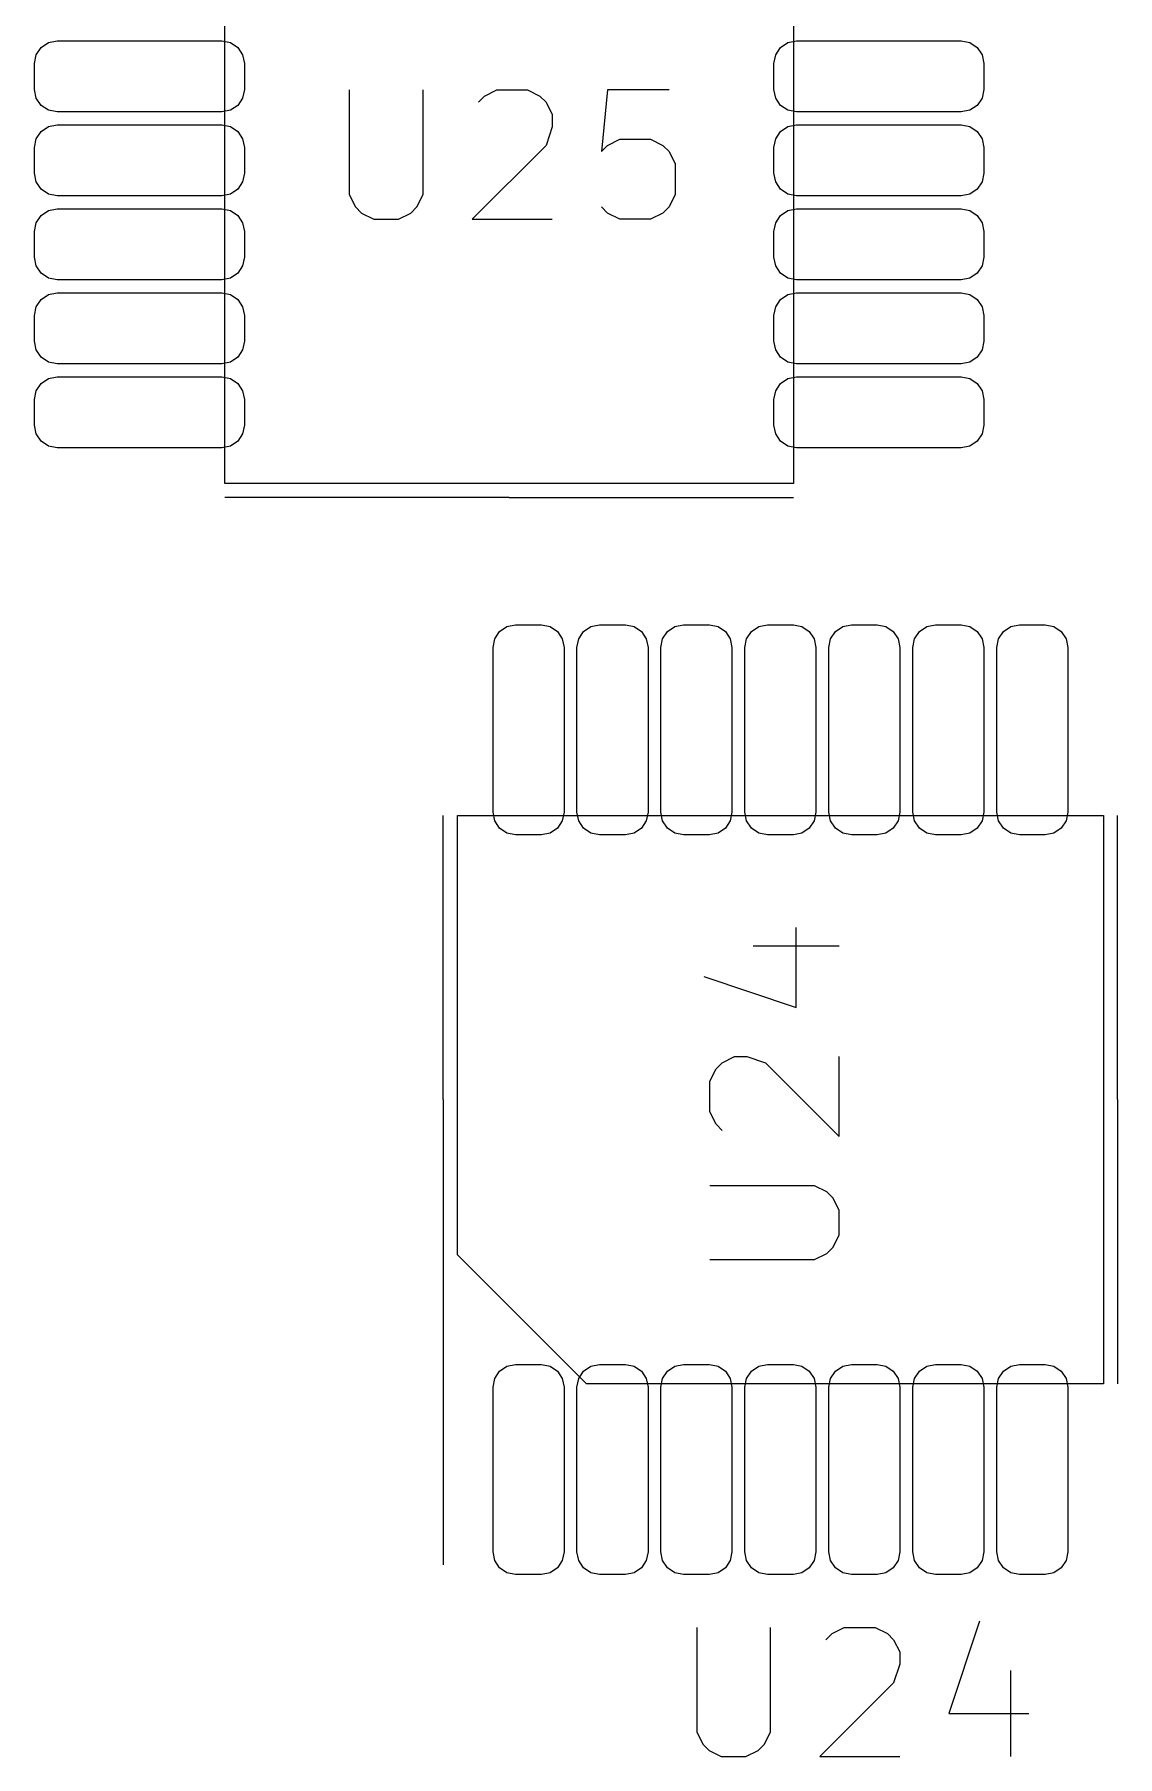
# Model space of a CAD drawing. Header units: millimetres. Extents: x 132 to 276, y -210 to -42.
# Drawn here: x 221.51 to 229.9, y -115.08 to -101.75 of the extents above; entities that cross this region are included whole.
import ezdxf

# ---------------------------------------------------------------- set-up
doc = ezdxf.new("R2010")
doc.units = ezdxf.units.MM
for name, color, linetype in [('BLACK', 7, 'CONTINUOUS'), ('GRAY3', 9, 'CONTINUOUS'), ('LYELLOW', 51, 'CONTINUOUS')]:
    doc.layers.add(name, color=color, linetype=linetype)

msp = doc.modelspace()

# ---------------------------------------------------------------- linework, layer by layer
at = {"layer": 'BLACK', "linetype": 'CONTINUOUS'}
for p, q in [((221.566256, -101.856256), (221.62303, -101.818321)), ((221.62303, -101.818321), (221.69, -101.805)), ((221.69, -101.805), (222.965, -101.805)), ((222.965, -101.805), (223.03197, -101.818321)), ((223.03197, -101.818321), (223.088744, -101.856256)), ((227.291256, -101.856256), (227.34803, -101.818321)), ((227.34803, -101.818321), (227.415, -101.805)), ((227.415, -101.805), (228.69, -101.805)), ((228.69, -101.805), (228.75697, -101.818321)), ((228.75697, -101.818321), (228.813744, -101.856256)), ((221.515, -101.98), (221.528321, -101.91303)), ((221.528321, -101.91303), (221.566256, -101.856256)), ((223.088744, -101.856256), (223.126679, -101.91303)), ((223.126679, -101.91303), (223.14, -101.98)), ((227.24, -101.98), (227.253321, -101.91303)), ((227.253321, -101.91303), (227.291256, -101.856256)), ((228.813744, -101.856256), (228.851679, -101.91303)), ((228.851679, -101.91303), (228.865, -101.98)), ((221.515, -102.18), (221.515, -101.98)), ((223.14, -101.98), (223.14, -102.18)), ((227.24, -102.18), (227.24, -101.98)), ((228.865, -101.98), (228.865, -102.18)), ((221.528321, -102.24697), (221.515, -102.18)), ((223.14, -102.18), (223.126679, -102.24697)), ((227.253321, -102.24697), (227.24, -102.18)), ((228.865, -102.18), (228.851679, -102.24697)), ((221.566256, -102.303744), (221.528321, -102.24697)), ((221.62303, -102.341679), (221.566256, -102.303744)), ((221.69, -102.355), (221.62303, -102.341679)), ((222.965, -102.355), (221.69, -102.355)), ((223.03197, -102.341679), (222.965, -102.355)), ((223.088744, -102.303744), (223.03197, -102.341679)), ((223.126679, -102.24697), (223.088744, -102.303744)), ((227.291256, -102.303744), (227.253321, -102.24697)), ((227.34803, -102.341679), (227.291256, -102.303744)), ((227.415, -102.355), (227.34803, -102.341679)), ((228.69, -102.355), (227.415, -102.355)), ((228.75697, -102.341679), (228.69, -102.355)), ((228.813744, -102.303744), (228.75697, -102.341679)), ((228.851679, -102.24697), (228.813744, -102.303744)), ((221.528321, -102.56303), (221.566256, -102.506256)), ((221.566256, -102.506256), (221.62303, -102.468321)), ((221.62303, -102.468321), (221.69, -102.455)), ((221.69, -102.455), (222.965, -102.455)), ((222.965, -102.455), (223.03197, -102.468321)), ((223.03197, -102.468321), (223.088744, -102.506256)), ((223.088744, -102.506256), (223.126679, -102.56303)), ((227.253321, -102.56303), (227.291256, -102.506256)), ((227.291256, -102.506256), (227.34803, -102.468321)), ((227.34803, -102.468321), (227.415, -102.455)), ((227.415, -102.455), (228.69, -102.455)), ((228.69, -102.455), (228.75697, -102.468321)), ((228.75697, -102.468321), (228.813744, -102.506256)), ((228.813744, -102.506256), (228.851679, -102.56303)), ((221.515, -102.63), (221.528321, -102.56303)), ((221.515, -102.83), (221.515, -102.63)), ((223.126679, -102.56303), (223.14, -102.63)), ((223.14, -102.63), (223.14, -102.83)), ((227.24, -102.63), (227.253321, -102.56303)), ((227.24, -102.83), (227.24, -102.63)), ((228.851679, -102.56303), (228.865, -102.63)), ((228.865, -102.63), (228.865, -102.83)), ((221.528321, -102.89697), (221.515, -102.83)), ((221.566256, -102.953744), (221.528321, -102.89697)), ((223.126679, -102.89697), (223.088744, -102.953744)), ((223.14, -102.83), (223.126679, -102.89697)), ((227.253321, -102.89697), (227.24, -102.83)), ((227.291256, -102.953744), (227.253321, -102.89697)), ((228.851679, -102.89697), (228.813744, -102.953744)), ((228.865, -102.83), (228.851679, -102.89697)), ((221.62303, -102.991679), (221.566256, -102.953744)), ((221.69, -103.005), (221.62303, -102.991679)), ((222.965, -103.005), (221.69, -103.005)), ((223.03197, -102.991679), (222.965, -103.005)), ((223.088744, -102.953744), (223.03197, -102.991679)), ((227.34803, -102.991679), (227.291256, -102.953744)), ((227.415, -103.005), (227.34803, -102.991679)), ((228.69, -103.005), (227.415, -103.005)), ((228.75697, -102.991679), (228.69, -103.005)), ((228.813744, -102.953744), (228.75697, -102.991679)), ((221.528321, -103.21303), (221.566256, -103.156256)), ((221.566256, -103.156256), (221.62303, -103.118321)), ((221.62303, -103.118321), (221.69, -103.105)), ((221.69, -103.105), (222.965, -103.105)), ((222.965, -103.105), (223.03197, -103.118321)), ((223.03197, -103.118321), (223.088744, -103.156256)), ((223.088744, -103.156256), (223.126679, -103.21303)), ((227.253321, -103.21303), (227.291256, -103.156256)), ((227.291256, -103.156256), (227.34803, -103.118321)), ((227.34803, -103.118321), (227.415, -103.105)), ((227.415, -103.105), (228.69, -103.105)), ((228.69, -103.105), (228.75697, -103.118321)), ((228.75697, -103.118321), (228.813744, -103.156256)), ((228.813744, -103.156256), (228.851679, -103.21303)), ((221.515, -103.28), (221.528321, -103.21303)), ((221.515, -103.48), (221.515, -103.28)), ((223.126679, -103.21303), (223.14, -103.28)), ((223.14, -103.28), (223.14, -103.48)), ((227.24, -103.28), (227.253321, -103.21303)), ((227.24, -103.48), (227.24, -103.28)), ((228.851679, -103.21303), (228.865, -103.28)), ((228.865, -103.28), (228.865, -103.48)), ((221.528321, -103.54697), (221.515, -103.48)), ((221.566256, -103.603744), (221.528321, -103.54697)), ((223.126679, -103.54697), (223.088744, -103.603744)), ((223.14, -103.48), (223.126679, -103.54697)), ((227.253321, -103.54697), (227.24, -103.48)), ((227.291256, -103.603744), (227.253321, -103.54697)), ((228.851679, -103.54697), (228.813744, -103.603744)), ((228.865, -103.48), (228.851679, -103.54697)), ((221.62303, -103.641679), (221.566256, -103.603744)), ((221.69, -103.655), (221.62303, -103.641679)), ((222.965, -103.655), (221.69, -103.655)), ((223.03197, -103.641679), (222.965, -103.655)), ((223.088744, -103.603744), (223.03197, -103.641679)), ((227.34803, -103.641679), (227.291256, -103.603744)), ((227.415, -103.655), (227.34803, -103.641679)), ((228.69, -103.655), (227.415, -103.655)), ((228.75697, -103.641679), (228.69, -103.655)), ((228.813744, -103.603744), (228.75697, -103.641679)), ((221.528321, -103.86303), (221.566256, -103.806256)), ((221.566256, -103.806256), (221.62303, -103.768321)), ((221.62303, -103.768321), (221.69, -103.755)), ((221.69, -103.755), (222.965, -103.755)), ((222.965, -103.755), (223.03197, -103.768321)), ((223.03197, -103.768321), (223.088744, -103.806256)), ((223.088744, -103.806256), (223.126679, -103.86303)), ((227.253321, -103.86303), (227.291256, -103.806256)), ((227.291256, -103.806256), (227.34803, -103.768321)), ((227.34803, -103.768321), (227.415, -103.755)), ((227.415, -103.755), (228.69, -103.755)), ((228.69, -103.755), (228.75697, -103.768321)), ((228.75697, -103.768321), (228.813744, -103.806256)), ((228.813744, -103.806256), (228.851679, -103.86303)), ((221.515, -103.93), (221.528321, -103.86303)), ((221.515, -104.13), (221.515, -103.93)), ((223.126679, -103.86303), (223.14, -103.93)), ((223.14, -103.93), (223.14, -104.13)), ((227.24, -103.93), (227.253321, -103.86303)), ((227.24, -104.13), (227.24, -103.93)), ((228.851679, -103.86303), (228.865, -103.93)), ((228.865, -103.93), (228.865, -104.13)), ((221.528321, -104.19697), (221.515, -104.13)), ((221.566256, -104.253744), (221.528321, -104.19697)), ((223.126679, -104.19697), (223.088744, -104.253744)), ((223.14, -104.13), (223.126679, -104.19697)), ((227.253321, -104.19697), (227.24, -104.13)), ((227.291256, -104.253744), (227.253321, -104.19697)), ((228.851679, -104.19697), (228.813744, -104.253744)), ((228.865, -104.13), (228.851679, -104.19697)), ((221.62303, -104.291679), (221.566256, -104.253744)), ((221.69, -104.305), (221.62303, -104.291679)), ((222.965, -104.305), (221.69, -104.305)), ((223.03197, -104.291679), (222.965, -104.305)), ((223.088744, -104.253744), (223.03197, -104.291679)), ((227.34803, -104.291679), (227.291256, -104.253744)), ((227.415, -104.305), (227.34803, -104.291679)), ((228.69, -104.305), (227.415, -104.305)), ((228.75697, -104.291679), (228.69, -104.305)), ((228.813744, -104.253744), (228.75697, -104.291679)), ((221.528321, -104.51303), (221.566256, -104.456256)), ((221.566256, -104.456256), (221.62303, -104.418321)), ((221.62303, -104.418321), (221.69, -104.405)), ((221.69, -104.405), (222.965, -104.405)), ((222.965, -104.405), (223.03197, -104.418321)), ((223.03197, -104.418321), (223.088744, -104.456256)), ((223.088744, -104.456256), (223.126679, -104.51303)), ((227.253321, -104.51303), (227.291256, -104.456256)), ((227.291256, -104.456256), (227.34803, -104.418321)), ((227.34803, -104.418321), (227.415, -104.405)), ((227.415, -104.405), (228.69, -104.405)), ((228.69, -104.405), (228.75697, -104.418321)), ((228.75697, -104.418321), (228.813744, -104.456256)), ((228.813744, -104.456256), (228.851679, -104.51303)), ((221.515, -104.58), (221.528321, -104.51303)), ((221.515, -104.78), (221.515, -104.58)), ((223.126679, -104.51303), (223.14, -104.58)), ((223.14, -104.58), (223.14, -104.78)), ((227.24, -104.58), (227.253321, -104.51303)), ((227.24, -104.78), (227.24, -104.58)), ((228.851679, -104.51303), (228.865, -104.58)), ((228.865, -104.58), (228.865, -104.78)), ((221.528321, -104.84697), (221.515, -104.78)), ((221.566256, -104.903744), (221.528321, -104.84697)), ((221.62303, -104.941679), (221.566256, -104.903744)), ((223.088744, -104.903744), (223.03197, -104.941679)), ((223.126679, -104.84697), (223.088744, -104.903744)), ((223.14, -104.78), (223.126679, -104.84697)), ((227.253321, -104.84697), (227.24, -104.78)), ((227.291256, -104.903744), (227.253321, -104.84697)), ((227.34803, -104.941679), (227.291256, -104.903744)), ((228.813744, -104.903744), (228.75697, -104.941679)), ((228.851679, -104.84697), (228.813744, -104.903744)), ((228.865, -104.78), (228.851679, -104.84697)), ((221.69, -104.955), (221.62303, -104.941679)), ((222.965, -104.955), (221.69, -104.955)), ((223.03197, -104.941679), (222.965, -104.955)), ((227.415, -104.955), (227.34803, -104.941679)), ((228.69, -104.955), (227.415, -104.955)), ((228.75697, -104.941679), (228.69, -104.955)), ((225.116256, -106.376256), (225.17303, -106.338321)), ((225.17303, -106.338321), (225.24, -106.325)), ((225.24, -106.325), (225.44, -106.325)), ((225.44, -106.325), (225.50697, -106.338321)), ((225.50697, -106.338321), (225.563744, -106.376256)), ((225.766256, -106.376256), (225.82303, -106.338321)), ((225.82303, -106.338321), (225.89, -106.325)), ((225.89, -106.325), (226.09, -106.325)), ((226.09, -106.325), (226.15697, -106.338321)), ((226.15697, -106.338321), (226.213744, -106.376256)), ((226.416256, -106.376256), (226.47303, -106.338321)), ((226.47303, -106.338321), (226.54, -106.325)), ((226.54, -106.325), (226.74, -106.325)), ((226.74, -106.325), (226.80697, -106.338321)), ((226.80697, -106.338321), (226.863744, -106.376256)), ((227.066256, -106.376256), (227.12303, -106.338321)), ((227.12303, -106.338321), (227.19, -106.325)), ((227.19, -106.325), (227.39, -106.325)), ((227.39, -106.325), (227.45697, -106.338321)), ((227.45697, -106.338321), (227.513744, -106.376256)), ((227.716256, -106.376256), (227.77303, -106.338321)), ((227.77303, -106.338321), (227.84, -106.325)), ((227.84, -106.325), (228.04, -106.325)), ((228.04, -106.325), (228.10697, -106.338321)), ((228.10697, -106.338321), (228.163744, -106.376256)), ((228.366256, -106.376256), (228.42303, -106.338321)), ((228.42303, -106.338321), (228.49, -106.325)), ((228.49, -106.325), (228.69, -106.325)), ((228.69, -106.325), (228.75697, -106.338321)), ((228.75697, -106.338321), (228.813744, -106.376256)), ((229.016256, -106.376256), (229.07303, -106.338321)), ((229.07303, -106.338321), (229.14, -106.325)), ((229.14, -106.325), (229.34, -106.325)), ((229.34, -106.325), (229.40697, -106.338321)), ((229.40697, -106.338321), (229.463744, -106.376256)), ((225.065, -106.5), (225.078321, -106.43303)), ((225.065, -107.775), (225.065, -106.5)), ((225.078321, -106.43303), (225.116256, -106.376256)), ((225.563744, -106.376256), (225.601679, -106.43303)), ((225.601679, -106.43303), (225.615, -106.5)), ((225.615, -106.5), (225.615, -107.775)), ((225.715, -106.5), (225.728321, -106.43303)), ((225.715, -107.775), (225.715, -106.5)), ((225.728321, -106.43303), (225.766256, -106.376256)), ((226.213744, -106.376256), (226.251679, -106.43303)), ((226.251679, -106.43303), (226.265, -106.5)), ((226.265, -106.5), (226.265, -107.775)), ((226.365, -106.5), (226.378321, -106.43303)), ((226.365, -107.775), (226.365, -106.5)), ((226.378321, -106.43303), (226.416256, -106.376256)), ((226.863744, -106.376256), (226.901679, -106.43303)), ((226.901679, -106.43303), (226.915, -106.5)), ((226.915, -106.5), (226.915, -107.775)), ((227.015, -106.5), (227.028321, -106.43303)), ((227.015, -107.775), (227.015, -106.5)), ((227.028321, -106.43303), (227.066256, -106.376256)), ((227.513744, -106.376256), (227.551679, -106.43303)), ((227.551679, -106.43303), (227.565, -106.5)), ((227.565, -106.5), (227.565, -107.775)), ((227.665, -106.5), (227.678321, -106.43303)), ((227.665, -107.775), (227.665, -106.5)), ((227.678321, -106.43303), (227.716256, -106.376256)), ((228.163744, -106.376256), (228.201679, -106.43303)), ((228.201679, -106.43303), (228.215, -106.5)), ((228.215, -106.5), (228.215, -107.775)), ((228.315, -106.5), (228.328321, -106.43303)), ((228.315, -107.775), (228.315, -106.5)), ((228.328321, -106.43303), (228.366256, -106.376256)), ((228.813744, -106.376256), (228.851679, -106.43303)), ((228.851679, -106.43303), (228.865, -106.5)), ((228.865, -106.5), (228.865, -107.775)), ((228.965, -106.5), (228.978321, -106.43303)), ((228.965, -107.775), (228.965, -106.5)), ((228.978321, -106.43303), (229.016256, -106.376256)), ((229.463744, -106.376256), (229.501679, -106.43303)), ((229.501679, -106.43303), (229.515, -106.5)), ((229.515, -106.5), (229.515, -107.775)), ((225.078321, -107.84197), (225.065, -107.775)), ((225.615, -107.775), (225.601679, -107.84197)), ((225.728321, -107.84197), (225.715, -107.775)), ((226.265, -107.775), (226.251679, -107.84197)), ((226.378321, -107.84197), (226.365, -107.775)), ((226.915, -107.775), (226.901679, -107.84197)), ((227.028321, -107.84197), (227.015, -107.775)), ((227.565, -107.775), (227.551679, -107.84197)), ((227.678321, -107.84197), (227.665, -107.775)), ((228.215, -107.775), (228.201679, -107.84197)), ((228.328321, -107.84197), (228.315, -107.775)), ((228.865, -107.775), (228.851679, -107.84197)), ((228.978321, -107.84197), (228.965, -107.775)), ((229.515, -107.775), (229.501679, -107.84197)), ((225.116256, -107.898744), (225.078321, -107.84197)), ((225.17303, -107.936679), (225.116256, -107.898744)), ((225.24, -107.95), (225.17303, -107.936679)), ((225.44, -107.95), (225.24, -107.95)), ((225.50697, -107.936679), (225.44, -107.95)), ((225.563744, -107.898744), (225.50697, -107.936679)), ((225.601679, -107.84197), (225.563744, -107.898744)), ((225.766256, -107.898744), (225.728321, -107.84197)), ((225.82303, -107.936679), (225.766256, -107.898744)), ((225.89, -107.95), (225.82303, -107.936679)), ((226.09, -107.95), (225.89, -107.95)), ((226.15697, -107.936679), (226.09, -107.95)), ((226.213744, -107.898744), (226.15697, -107.936679)), ((226.251679, -107.84197), (226.213744, -107.898744)), ((226.416256, -107.898744), (226.378321, -107.84197)), ((226.47303, -107.936679), (226.416256, -107.898744)), ((226.54, -107.95), (226.47303, -107.936679)), ((226.74, -107.95), (226.54, -107.95)), ((226.80697, -107.936679), (226.74, -107.95)), ((226.863744, -107.898744), (226.80697, -107.936679)), ((226.901679, -107.84197), (226.863744, -107.898744)), ((227.066256, -107.898744), (227.028321, -107.84197)), ((227.12303, -107.936679), (227.066256, -107.898744)), ((227.19, -107.95), (227.12303, -107.936679)), ((227.39, -107.95), (227.19, -107.95)), ((227.45697, -107.936679), (227.39, -107.95)), ((227.513744, -107.898744), (227.45697, -107.936679)), ((227.551679, -107.84197), (227.513744, -107.898744)), ((227.716256, -107.898744), (227.678321, -107.84197)), ((227.77303, -107.936679), (227.716256, -107.898744)), ((227.84, -107.95), (227.77303, -107.936679)), ((228.04, -107.95), (227.84, -107.95)), ((228.10697, -107.936679), (228.04, -107.95)), ((228.163744, -107.898744), (228.10697, -107.936679)), ((228.201679, -107.84197), (228.163744, -107.898744)), ((228.366256, -107.898744), (228.328321, -107.84197)), ((228.42303, -107.936679), (228.366256, -107.898744)), ((228.49, -107.95), (228.42303, -107.936679)), ((228.69, -107.95), (228.49, -107.95)), ((228.75697, -107.936679), (228.69, -107.95)), ((228.813744, -107.898744), (228.75697, -107.936679)), ((228.851679, -107.84197), (228.813744, -107.898744)), ((229.016256, -107.898744), (228.978321, -107.84197)), ((229.07303, -107.936679), (229.016256, -107.898744)), ((229.14, -107.95), (229.07303, -107.936679)), ((229.34, -107.95), (229.14, -107.95)), ((229.40697, -107.936679), (229.34, -107.95)), ((229.463744, -107.898744), (229.40697, -107.936679)), ((229.501679, -107.84197), (229.463744, -107.898744)), ((225.078321, -112.15803), (225.116256, -112.101256)), ((225.116256, -112.101256), (225.17303, -112.063321)), ((225.17303, -112.063321), (225.24, -112.05)), ((225.24, -112.05), (225.44, -112.05)), ((225.44, -112.05), (225.50697, -112.063321)), ((225.50697, -112.063321), (225.563744, -112.101256)), ((225.563744, -112.101256), (225.601679, -112.15803)), ((225.728321, -112.15803), (225.766256, -112.101256)), ((225.766256, -112.101256), (225.82303, -112.063321)), ((225.82303, -112.063321), (225.89, -112.05)), ((225.89, -112.05), (226.09, -112.05)), ((226.09, -112.05), (226.15697, -112.063321)), ((226.15697, -112.063321), (226.213744, -112.101256)), ((226.213744, -112.101256), (226.251679, -112.15803)), ((226.378321, -112.15803), (226.416256, -112.101256)), ((226.416256, -112.101256), (226.47303, -112.063321)), ((226.47303, -112.063321), (226.54, -112.05)), ((226.54, -112.05), (226.74, -112.05)), ((226.74, -112.05), (226.80697, -112.063321)), ((226.80697, -112.063321), (226.863744, -112.101256)), ((226.863744, -112.101256), (226.901679, -112.15803)), ((227.028321, -112.15803), (227.066256, -112.101256)), ((227.066256, -112.101256), (227.12303, -112.063321)), ((227.12303, -112.063321), (227.19, -112.05)), ((227.19, -112.05), (227.39, -112.05)), ((227.39, -112.05), (227.45697, -112.063321)), ((227.45697, -112.063321), (227.513744, -112.101256)), ((227.513744, -112.101256), (227.551679, -112.15803)), ((227.678321, -112.15803), (227.716256, -112.101256)), ((227.716256, -112.101256), (227.77303, -112.063321)), ((227.77303, -112.063321), (227.84, -112.05)), ((227.84, -112.05), (228.04, -112.05)), ((228.04, -112.05), (228.10697, -112.063321)), ((228.10697, -112.063321), (228.163744, -112.101256)), ((228.163744, -112.101256), (228.201679, -112.15803)), ((228.328321, -112.15803), (228.366256, -112.101256)), ((228.366256, -112.101256), (228.42303, -112.063321)), ((228.42303, -112.063321), (228.49, -112.05)), ((228.49, -112.05), (228.69, -112.05)), ((228.69, -112.05), (228.75697, -112.063321)), ((228.75697, -112.063321), (228.813744, -112.101256)), ((228.813744, -112.101256), (228.851679, -112.15803)), ((228.978321, -112.15803), (229.016256, -112.101256)), ((229.016256, -112.101256), (229.07303, -112.063321)), ((229.07303, -112.063321), (229.14, -112.05)), ((229.14, -112.05), (229.34, -112.05)), ((229.34, -112.05), (229.40697, -112.063321)), ((229.40697, -112.063321), (229.463744, -112.101256)), ((229.463744, -112.101256), (229.501679, -112.15803)), ((225.065, -112.225), (225.078321, -112.15803)), ((225.065, -113.5), (225.065, -112.225)), ((225.601679, -112.15803), (225.615, -112.225)), ((225.615, -112.225), (225.615, -113.5)), ((225.715, -112.225), (225.728321, -112.15803)), ((225.715, -113.5), (225.715, -112.225)), ((226.251679, -112.15803), (226.265, -112.225)), ((226.265, -112.225), (226.265, -113.5)), ((226.365, -112.225), (226.378321, -112.15803)), ((226.365, -113.5), (226.365, -112.225)), ((226.901679, -112.15803), (226.915, -112.225)), ((226.915, -112.225), (226.915, -113.5)), ((227.015, -112.225), (227.028321, -112.15803)), ((227.015, -113.5), (227.015, -112.225)), ((227.551679, -112.15803), (227.565, -112.225)), ((227.565, -112.225), (227.565, -113.5)), ((227.665, -112.225), (227.678321, -112.15803)), ((227.665, -113.5), (227.665, -112.225)), ((228.201679, -112.15803), (228.215, -112.225)), ((228.215, -112.225), (228.215, -113.5)), ((228.315, -112.225), (228.328321, -112.15803)), ((228.315, -113.5), (228.315, -112.225)), ((228.851679, -112.15803), (228.865, -112.225)), ((228.865, -112.225), (228.865, -113.5)), ((228.965, -112.225), (228.978321, -112.15803)), ((228.965, -113.5), (228.965, -112.225)), ((229.501679, -112.15803), (229.515, -112.225)), ((229.515, -112.225), (229.515, -113.5)), ((225.078321, -113.56697), (225.065, -113.5)), ((225.116256, -113.623744), (225.078321, -113.56697)), ((225.601679, -113.56697), (225.563744, -113.623744)), ((225.615, -113.5), (225.601679, -113.56697)), ((225.728321, -113.56697), (225.715, -113.5)), ((225.766256, -113.623744), (225.728321, -113.56697)), ((226.251679, -113.56697), (226.213744, -113.623744)), ((226.265, -113.5), (226.251679, -113.56697)), ((226.378321, -113.56697), (226.365, -113.5)), ((226.416256, -113.623744), (226.378321, -113.56697)), ((226.901679, -113.56697), (226.863744, -113.623744)), ((226.915, -113.5), (226.901679, -113.56697)), ((227.028321, -113.56697), (227.015, -113.5)), ((227.066256, -113.623744), (227.028321, -113.56697)), ((227.551679, -113.56697), (227.513744, -113.623744)), ((227.565, -113.5), (227.551679, -113.56697)), ((227.678321, -113.56697), (227.665, -113.5)), ((227.716256, -113.623744), (227.678321, -113.56697)), ((228.201679, -113.56697), (228.163744, -113.623744)), ((228.215, -113.5), (228.201679, -113.56697)), ((228.328321, -113.56697), (228.315, -113.5)), ((228.366256, -113.623744), (228.328321, -113.56697)), ((228.851679, -113.56697), (228.813744, -113.623744)), ((228.865, -113.5), (228.851679, -113.56697)), ((228.978321, -113.56697), (228.965, -113.5)), ((229.016256, -113.623744), (228.978321, -113.56697)), ((229.501679, -113.56697), (229.463744, -113.623744)), ((229.515, -113.5), (229.501679, -113.56697)), ((225.17303, -113.661679), (225.116256, -113.623744)), ((225.24, -113.675), (225.17303, -113.661679)), ((225.44, -113.675), (225.24, -113.675)), ((225.50697, -113.661679), (225.44, -113.675)), ((225.563744, -113.623744), (225.50697, -113.661679)), ((225.82303, -113.661679), (225.766256, -113.623744)), ((225.89, -113.675), (225.82303, -113.661679)), ((226.09, -113.675), (225.89, -113.675)), ((226.15697, -113.661679), (226.09, -113.675)), ((226.213744, -113.623744), (226.15697, -113.661679)), ((226.47303, -113.661679), (226.416256, -113.623744)), ((226.54, -113.675), (226.47303, -113.661679)), ((226.74, -113.675), (226.54, -113.675)), ((226.80697, -113.661679), (226.74, -113.675)), ((226.863744, -113.623744), (226.80697, -113.661679)), ((227.12303, -113.661679), (227.066256, -113.623744)), ((227.19, -113.675), (227.12303, -113.661679)), ((227.39, -113.675), (227.19, -113.675)), ((227.45697, -113.661679), (227.39, -113.675)), ((227.513744, -113.623744), (227.45697, -113.661679)), ((227.77303, -113.661679), (227.716256, -113.623744)), ((227.84, -113.675), (227.77303, -113.661679)), ((228.04, -113.675), (227.84, -113.675)), ((228.10697, -113.661679), (228.04, -113.675)), ((228.163744, -113.623744), (228.10697, -113.661679)), ((228.42303, -113.661679), (228.366256, -113.623744)), ((228.49, -113.675), (228.42303, -113.661679)), ((228.69, -113.675), (228.49, -113.675)), ((228.75697, -113.661679), (228.69, -113.675)), ((228.813744, -113.623744), (228.75697, -113.661679)), ((229.07303, -113.661679), (229.016256, -113.623744)), ((229.14, -113.675), (229.07303, -113.661679)), ((229.34, -113.675), (229.14, -113.675)), ((229.40697, -113.661679), (229.34, -113.675)), ((229.463744, -113.623744), (229.40697, -113.661679))]:
    msp.add_line(p, q, dxfattribs=at)
at = {"layer": 'GRAY3', "linetype": 'CONTINUOUS'}
for p, q in [((227.39, -100.23), (227.39, -105.23)), ((222.99, -105.23), (222.99, -101.23)), ((223.951905, -102.184819), (223.951905, -102.994342)), ((224.523333, -102.994342), (224.523333, -102.184819)), ((224.951905, -102.280057), (224.999524, -102.232438)), ((224.999524, -102.232438), (225.094762, -102.184819)), ((225.094762, -102.184819), (225.332857, -102.184819)), ((225.332857, -102.184819), (225.428095, -102.232438)), ((225.428095, -102.232438), (225.475714, -102.280057)), ((225.951905, -102.184819), (225.904286, -102.661009)), ((226.428095, -102.184819), (225.951905, -102.184819)), ((225.475714, -102.280057), (225.523333, -102.375295)), ((225.523333, -102.470533), (225.475714, -102.61339)), ((225.523333, -102.375295), (225.523333, -102.470533)), ((225.475714, -102.61339), (224.904286, -103.184819)), ((225.904286, -102.661009), (225.951905, -102.61339)), ((225.951905, -102.61339), (226.047143, -102.565771)), ((226.047143, -102.565771), (226.285238, -102.565771)), ((226.285238, -102.565771), (226.380476, -102.61339)), ((226.380476, -102.61339), (226.428095, -102.661009)), ((226.428095, -102.661009), (226.475714, -102.756247)), ((226.475714, -102.756247), (226.475714, -102.994342)), ((223.951905, -102.994342), (223.999524, -103.08958)), ((224.475714, -103.08958), (224.523333, -102.994342)), ((226.475714, -102.994342), (226.428095, -103.08958)), ((223.999524, -103.08958), (224.047143, -103.1372)), ((224.047143, -103.1372), (224.142381, -103.184819)), ((224.332857, -103.184819), (224.428095, -103.1372)), ((224.428095, -103.1372), (224.475714, -103.08958)), ((225.951905, -103.1372), (225.904286, -103.08958)), ((226.047143, -103.184819), (225.951905, -103.1372)), ((226.380476, -103.1372), (226.285238, -103.184819)), ((226.428095, -103.08958), (226.380476, -103.1372)), ((224.142381, -103.184819), (224.332857, -103.184819)), ((224.904286, -103.184819), (225.523333, -103.184819)), ((226.285238, -103.184819), (226.047143, -103.184819)), ((227.39, -105.23), (222.99, -105.23)), ((224.79, -107.8), (229.79, -107.8)), ((224.79, -111.2), (224.79, -107.8)), ((229.79, -107.8), (229.79, -112.2)), ((227.411485, -109.285713), (227.411485, -108.666666)), ((227.078152, -108.809523), (227.744819, -108.809523)), ((226.6972, -109.047618), (227.411485, -109.285713)), ((226.840057, -109.714285), (226.935295, -109.666666)), ((226.935295, -109.666666), (227.030533, -109.666666)), ((227.030533, -109.666666), (227.17339, -109.714285)), ((227.744819, -110.285713), (227.744819, -109.666666)), ((226.744819, -109.857142), (226.792438, -109.761904)), ((226.792438, -109.761904), (226.840057, -109.714285)), ((227.17339, -109.714285), (227.744819, -110.285713)), ((226.744819, -110.095237), (226.744819, -109.857142)), ((226.792438, -110.190475), (226.744819, -110.095237)), ((226.840057, -110.238094), (226.792438, -110.190475)), ((227.554342, -110.666666), (226.744819, -110.666666)), ((227.64958, -110.714285), (227.554342, -110.666666)), ((227.6972, -110.761904), (227.64958, -110.714285)), ((227.744819, -110.857142), (227.6972, -110.761904)), ((227.744819, -111.047618), (227.744819, -110.857142)), ((227.64958, -111.190475), (227.6972, -111.142856)), ((227.6972, -111.142856), (227.744819, -111.047618)), ((225.79, -112.2), (224.79, -111.2)), ((226.744819, -111.238094), (227.554342, -111.238094)), ((227.554342, -111.238094), (227.64958, -111.190475)), ((229.79, -112.2), (225.79, -112.2))]:
    msp.add_line(p, q, dxfattribs=at)
at = {"layer": 'LYELLOW', "linetype": 'CONTINUOUS'}
for p, q in [((225.19, -105.34), (222.99, -105.34)), ((225.19, -105.34), (227.39, -105.34)), ((224.68, -110), (224.68, -107.8)), ((229.9, -110), (229.9, -107.8)), ((224.68, -110), (224.68, -113.6)), ((229.9, -110), (229.9, -112.2)), ((226.641905, -114.084819), (226.641905, -114.894342)), ((227.213333, -114.894342), (227.213333, -114.084819)), ((227.689524, -114.132438), (227.784762, -114.084819)), ((227.784762, -114.084819), (228.022857, -114.084819)), ((228.022857, -114.084819), (228.118095, -114.132438)), ((228.832381, -114.0372), (228.594286, -114.751485)), ((227.641905, -114.180057), (227.689524, -114.132438)), ((228.118095, -114.132438), (228.165714, -114.180057)), ((228.165714, -114.180057), (228.213333, -114.275295)), ((228.213333, -114.275295), (228.213333, -114.370533)), ((228.213333, -114.370533), (228.165714, -114.51339)), ((229.070476, -114.418152), (229.070476, -115.084819)), ((228.165714, -114.51339), (227.594286, -115.084819)), ((228.594286, -114.751485), (229.213333, -114.751485)), ((226.641905, -114.894342), (226.689524, -114.98958)), ((227.165714, -114.98958), (227.213333, -114.894342)), ((226.689524, -114.98958), (226.737143, -115.0372)), ((227.118095, -115.0372), (227.165714, -114.98958)), ((226.737143, -115.0372), (226.832381, -115.084819)), ((226.832381, -115.084819), (227.022857, -115.084819)), ((227.022857, -115.084819), (227.118095, -115.0372)), ((227.594286, -115.084819), (228.213333, -115.084819))]:
    msp.add_line(p, q, dxfattribs=at)

doc.saveas('drawing.dxf')
